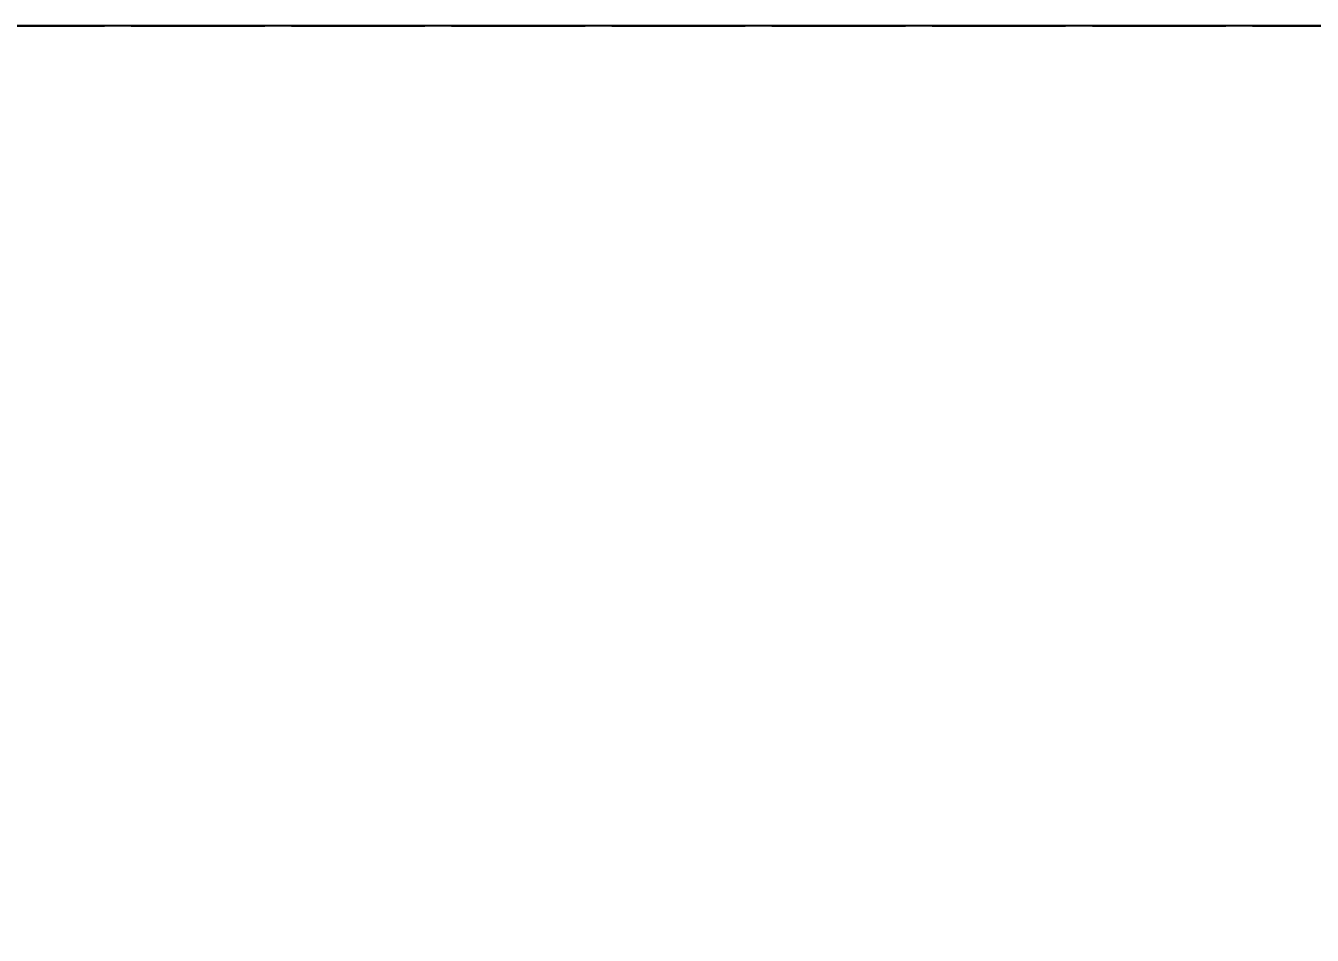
# Model space of a CAD drawing. Header units: millimetres. Extents: x -9 to 234, y -53 to 196.
# Drawn here: x 171.47 to 183.71, y -30.37 to -21.71 of the extents above; entities that cross this region are included whole.
import ezdxf

# ---------------------------------------------------------------- set-up
doc = ezdxf.new("R2010")
doc.units = ezdxf.units.MM
doc.linetypes.add('DASHED', pattern=[1.524, 1.27, -0.254])
for name, color, linetype in [('DIMS', 3, 'CONTINUOUS'), ('HIDDEN', 8, 'DASHED'), ('VISIBLE', 7, 'CONTINUOUS')]:
    doc.layers.add(name, color=color, linetype=linetype)
doc.styles.add('OpenSansCondensed-Light', font='OpenSansCondensed-Light.ttf')
doc.dimstyles.new('EZDXF', dxfattribs={"dimtxt": 0.25, "dimasz": 0.175, "dimexe": 0.375, "dimexo": 0.125, "dimgap": 0.1, "dimtad": 1, "dimlfac": 100, "dimzin": 12, "dimdsep": 46, "dimtxsty": 'OpenSansCondensed-Light', "dimblk": 'ARCHTICK', "dimcen": 2.5, "dimazin": 3, "dimtfac": 0.5, "dimtmove": 2, "dimatfit": 3})

# ---------------------------------------------------------------- blocks, each defined once
blk = doc.blocks.new('_ARCHTICK')
at = {"color": 0, "linetype": 'BYBLOCK', "const_width": 0.15}
blk.add_lwpolyline([(-0.5, -0.5), (0.5, 0.5)], dxfattribs=at)

msp = doc.modelspace()

# ---------------------------------------------------------------- linework, layer by layer
at = {"layer": 'HIDDEN'}
msp.add_lwpolyline([(94.75, -21.71), (200.25, -21.71)], dxfattribs=at)
at = {"layer": 'VISIBLE'}
msp.add_lwpolyline([(200.25, -21.71), (94.75, -21.71)], dxfattribs=at)

# ---------------------------------------------------------------- dimensions: what is measured, and where the dimension line sits
at = {"layer": 'DIMS'}
msp.add_linear_dim(base=(93.75, -52.71), p1=(93.75, -21.71), p2=(201.25, -21.71), dimstyle='EZDXF', override={"dimtxt": 1.6, "dimasz": 1, "dimexe": 0.6, "dimexo": 0.5, "dimdec": 2}, dxfattribs=at).render()

doc.saveas('drawing.dxf')
